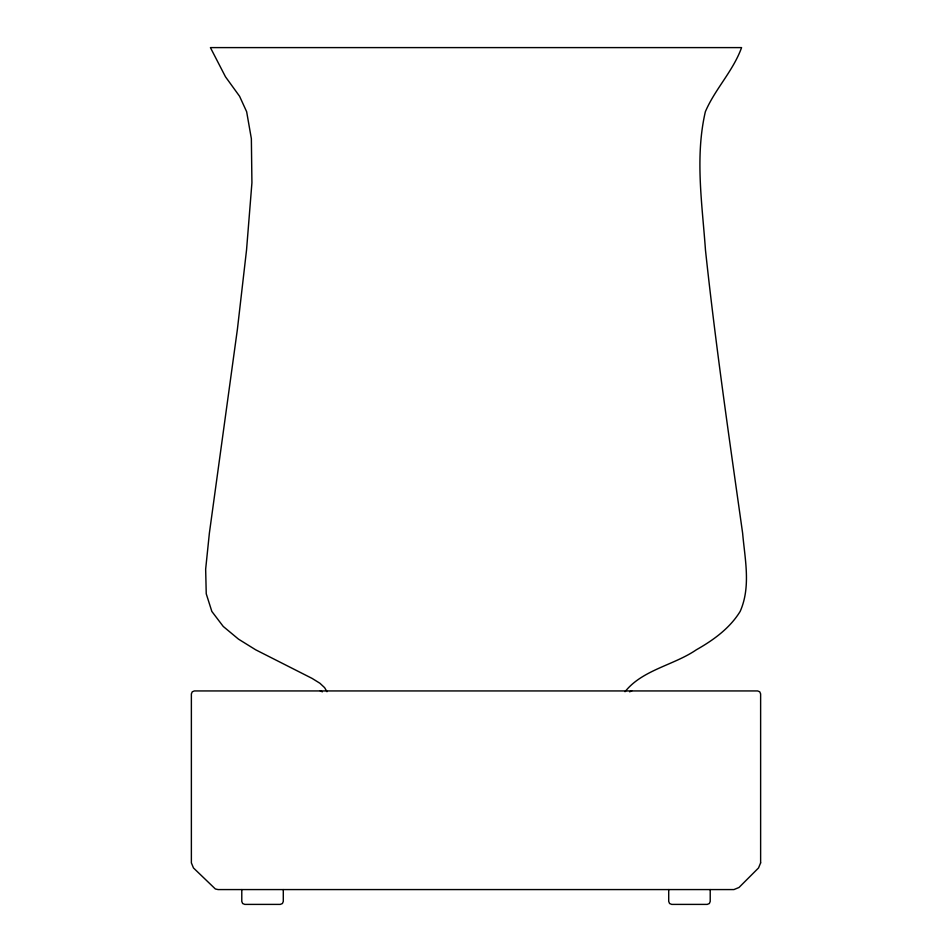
<?xml version="1.0" encoding="UTF-8"?>
<svg xmlns="http://www.w3.org/2000/svg" width="952" height="952" viewBox="0 0 952 952"><rect width="100%" height="100%" fill="white"/><g stroke="black" fill="none" stroke-linecap="round" stroke-linejoin="round"><path stroke-width="1.43" d="M625.024 691.711C642.314 669.851 673.849 665.222 696.328 649.799C713.381 640.137 729.72 628.391 740.156 611.434C751.116 586.658 744.88 559.098 742.631 533.215C729.315 438.908 715.583 344.648 705.456 249.936C702.231 204.073 694.841 157.175 705.349 111.729C715.011 89.071 733.099 71.102 741.584 47.6L210.416 47.6L225.481 76.791L239.571 96.259L246.651 111.729L251.364 138.671L251.923 182.82L246.544 249.936L237.405 329.249L209.369 533.215L205.656 569.153L206.239 593.786L211.844 611.434L223.232 626.44L238.476 639.125L255.671 649.799L312.077 678.395L319.92 683.262L324.62 687.653L326.976 691.711M629.605 691.807L631.712 690.938M320.288 690.938L322.395 691.807M710.216 889.573L710.216 901.437L709.347 903.531L707.229 904.4L671.707 904.4L669.589 903.531L668.709 901.437L668.709 889.573M283.291 889.573L283.291 901.437L282.411 903.531L280.293 904.4L244.771 904.4L242.653 903.531L241.784 901.437L241.784 889.573M760.624 862.893L758.53 867.95L739.002 887.478L733.933 889.573L218.067 889.573L215.354 888.966L193.47 867.95L191.376 862.893L191.376 693.901L192.245 691.807L194.339 690.938L757.661 690.938L759.755 691.807L760.624 693.901L760.624 862.893"/></g></svg>
